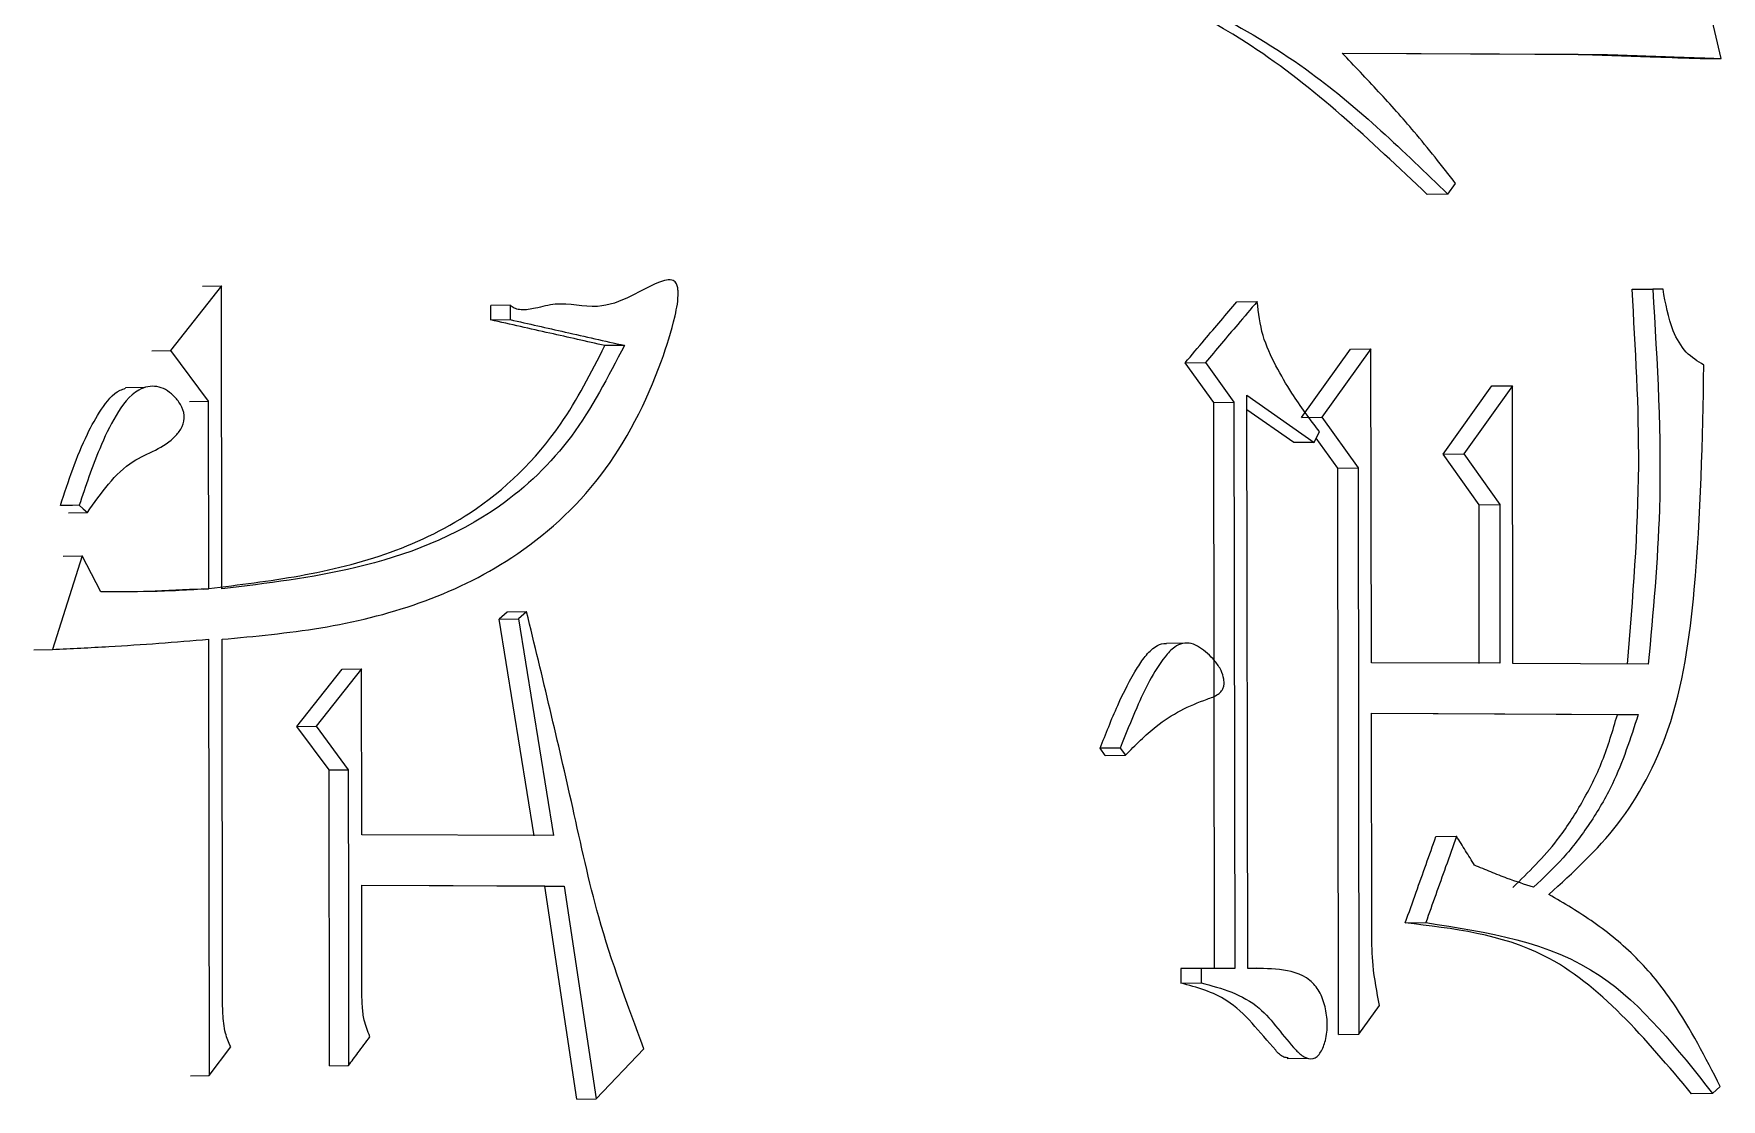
# Model space of a CAD drawing. Header units: millimetres. Extents: x 1726 to 4771, y 590 to 2743.
# Drawn here: x 3158.55 to 3163.61, y 941.33 to 944.52 of the extents above; entities that cross this region are included whole.
import ezdxf

# ---------------------------------------------------------------- set-up
doc = ezdxf.new("R2010")
doc.units = ezdxf.units.MM

msp = doc.modelspace()

# ---------------------------------------------------------------- linework, layer by layer
at = {"color": 7, "linetype": 'Continuous', "lineweight": 25}
for p, q in [((3163.6071, 944.4499), (3163.5687, 944.6123)), ((3162.4697, 944.4665), (3163.24, 944.4626)), ((3163.1778, 944.4619), (3162.4707, 944.4655)), ((3163.1778, 944.4619), (3163.24, 944.4626)), ((3163.5444, 944.4491), (3163.6071, 944.4499)), ((3162.787, 944.043), (3162.7254, 944.0423)), ((3162.787, 944.043), (3162.8102, 944.0754)), ((3159.1085, 943.7682), (3158.9556, 943.5741)), ((3159.0517, 943.7674), (3159.1085, 943.7682)), ((3159.1098, 942.8596), (3159.1085, 943.7682)), ((3163.3394, 943.7579), (3163.4018, 943.7587)), ((3163.4324, 943.7585), (3163.4018, 943.7587)), ((3159.9744, 943.7103), (3159.9164, 943.7095)), ((3159.9164, 943.6663), (3159.9164, 943.7095)), ((3159.9744, 943.7103), (3159.9744, 943.667)), ((3162.154, 943.7207), (3162.2149, 943.7214)), ((3159.9164, 943.6663), (3159.9744, 943.667)), ((3160.3169, 943.5898), (3160.2584, 943.589)), ((3158.899, 943.5733), (3158.9556, 943.5741)), ((3158.9556, 943.5741), (3159.0688, 943.4222)), ((3161.999, 943.5375), (3162.0597, 943.5383)), ((3162.0846, 943.4181), (3161.999, 943.5375)), ((3162.0597, 943.5383), (3162.1454, 943.4189)), ((3162.3482, 943.3736), (3162.4948, 943.5784)), ((3162.5561, 943.5791), (3162.4093, 943.3743)), ((3162.4948, 943.5784), (3162.5561, 943.5791)), ((3162.5575, 942.638), (3162.5561, 943.5791)), ((3158.8771, 943.463), (3158.8203, 943.4622)), ((3162.1842, 943.4403), (3162.3862, 943.2987)), ((3162.1867, 941.7204), (3162.1842, 943.4403)), ((3162.7728, 943.2633), (3162.9185, 943.468)), ((3162.9804, 943.4688), (3162.8345, 943.264)), ((3162.9185, 943.468), (3162.9804, 943.4688)), ((3162.9816, 942.6359), (3162.9804, 943.4688)), ((3159.012, 943.4214), (3159.0688, 943.4222)), ((3159.0688, 943.4222), (3159.0696, 942.8597)), ((3162.0846, 943.4181), (3162.1454, 943.4189)), ((3162.0871, 941.7209), (3162.0846, 943.4181)), ((3162.1454, 943.4189), (3162.1479, 941.7206)), ((3162.3251, 943.298), (3162.1843, 943.3968)), ((3162.3482, 943.3736), (3162.4093, 943.3743)), ((3162.4093, 943.3743), (3162.5179, 943.2223)), ((3162.3862, 943.2987), (3162.3251, 943.298)), ((3162.3862, 943.2987), (3162.4016, 943.3311)), ((3162.4567, 943.2216), (3162.3924, 943.3117)), ((3162.7728, 943.2633), (3162.8345, 943.264)), ((3162.8806, 943.1113), (3162.7728, 943.2633)), ((3162.8345, 943.264), (3162.9425, 943.112)), ((3162.4567, 943.2216), (3162.5179, 943.2223)), ((3162.4591, 941.5233), (3162.4567, 943.2216)), ((3162.5179, 943.2223), (3162.5204, 941.5241)), ((3158.6496, 943.0877), (3158.7059, 943.0884)), ((3162.8806, 943.1113), (3162.9425, 943.112)), ((3162.8813, 942.6353), (3162.8806, 943.1113)), ((3162.9425, 943.112), (3162.9432, 942.6361)), ((3158.6899, 942.9587), (3158.6013, 942.6778)), ((3158.6337, 942.9579), (3158.6899, 942.9587)), ((3158.7467, 942.8503), (3158.6899, 942.9587)), ((3158.8885, 942.8526), (3159.0128, 942.8589)), ((3159.0128, 942.8589), (3159.0696, 942.8597)), ((3159.9655, 942.7899), (3159.9416, 942.7683)), ((3160.0236, 942.7906), (3159.9655, 942.7899)), ((3160.0236, 942.7906), (3159.9997, 942.7691)), ((3159.9416, 942.7683), (3159.9997, 942.7691)), ((3160.0461, 942.1189), (3159.9416, 942.7683)), ((3159.9997, 942.7691), (3160.1042, 942.1196)), ((3158.5452, 942.677), (3158.6013, 942.6778)), ((3159.0698, 942.7083), (3159.0717, 941.3994)), ((3159.1116, 941.6156), (3159.1101, 942.7081)), ((3162.0044, 942.6967), (3161.9431, 942.696)), ((3162.9432, 942.6361), (3162.5575, 942.638)), ((3163.3882, 942.6338), (3162.9816, 942.6359)), ((3159.3347, 942.4465), (3159.4707, 942.619)), ((3159.5281, 942.6198), (3159.3919, 942.4473)), ((3159.4707, 942.619), (3159.5281, 942.6198)), ((3159.5288, 942.1222), (3159.5281, 942.6198)), ((3162.5586, 941.8267), (3162.5577, 942.4866)), ((3162.5577, 942.4866), (3163.3578, 942.4825)), ((3163.2954, 942.4818), (3162.5577, 942.4855)), ((3163.2954, 942.4818), (3163.3578, 942.4825)), ((3159.3347, 942.4465), (3159.3919, 942.4473)), ((3159.4311, 942.3163), (3159.3347, 942.4465)), ((3159.3919, 942.4473), (3159.4884, 942.3171)), ((3161.8041, 942.3821), (3161.7438, 942.3814)), ((3161.7594, 942.3597), (3161.7438, 942.3814)), ((3161.8041, 942.3821), (3161.8198, 942.3604)), ((3161.7594, 942.3597), (3161.8198, 942.3604)), ((3159.4311, 942.3163), (3159.4884, 942.3171)), ((3159.4324, 941.4293), (3159.4311, 942.3163)), ((3160.1042, 942.1196), (3159.5288, 942.1222)), ((3162.7513, 942.1168), (3162.813, 942.1175)), ((3159.529, 941.9707), (3160.1363, 941.968)), ((3159.5295, 941.6462), (3159.529, 941.9707)), ((3160.0781, 941.9673), (3159.529, 941.9697)), ((3160.0781, 941.9673), (3160.1363, 941.968)), ((3160.1744, 941.3287), (3160.0781, 941.9673)), ((3160.1363, 941.968), (3160.2327, 941.3294)), ((3162.6593, 941.8576), (3162.7208, 941.8583)), ((3162.0467, 941.7211), (3161.9861, 941.7204)), ((3161.9861, 941.7204), (3161.9861, 941.6771)), ((3162.0467, 941.7211), (3162.0468, 941.6779)), ((3162.1479, 941.7206), (3162.0467, 941.7211)), ((3162.2129, 941.7214), (3162.1867, 941.721)), ((3161.9861, 941.6771), (3162.0468, 941.6779)), ((3162.5204, 941.5241), (3162.5821, 941.6103)), ((3162.4591, 941.5233), (3162.5204, 941.5241)), ((3159.0717, 941.3994), (3159.136, 941.4857)), ((3160.2327, 941.3294), (3160.3755, 941.4802)), ((3159.4324, 941.4293), (3159.4897, 941.4301)), ((3162.3052, 941.4508), (3162.3667, 941.4515)), ((3159.0149, 941.3987), (3159.0717, 941.3994)), ((3163.581, 941.3456), (3163.6039, 941.3671)), ((3160.1744, 941.3287), (3160.2327, 941.3294)), ((3163.581, 941.3456), (3163.5183, 941.3448))]:
    msp.add_line(p, q, dxfattribs=at)
at = {"color": 7, "linetype": 'Continuous', "lineweight": 25, "flags": 128}
for points in [[(3158.6816, 943.1101), (3158.6611, 943.1099), (3158.6432, 943.1096), (3158.6254, 943.1094)], [(3158.6816, 943.1101), (3158.6937, 943.0993), (3158.7059, 943.0884)], [(3159.4884, 942.3171), (3159.4891, 941.8736), (3159.4897, 941.4301)]]:
    msp.add_lwpolyline(points, dxfattribs=at)
at = {"color": 7, "linetype": 'Continuous', "lineweight": 25}
for points, knots in [([(3162.7254, 944.0423), (3162.5549, 944.2036), (3162.2523, 944.49), (3161.8959, 944.6561), (3161.7404, 944.7286)], [0, 0, 0, 0, 0.563504, 1, 1, 1, 1]), ([(3161.8007, 944.7293), (3161.9985, 944.634), (3162.3543, 944.4625), (3162.654, 944.172), (3162.787, 944.043)], [0, 0, 0, 0, 0.556051, 1, 1, 1, 1]), ([(3162.8102, 944.0754), (3162.7692, 944.1278), (3162.6949, 944.223), (3162.5796, 944.3512), (3162.5064, 944.4281), (3162.4697, 944.4665)], [0, 0, 0, 0, 0.38007, 0.689866, 1, 1, 1, 1]), ([(3163.5444, 944.4491), (3163.4991, 944.4507), (3163.4155, 944.4536), (3163.2933, 944.4579), (3163.2163, 944.4605), (3163.1778, 944.4619)], [0, 0, 0, 0, 0.371274, 0.6856364, 1, 1, 1, 1]), ([(3163.24, 944.4626), (3163.2429, 944.4625), (3163.2486, 944.4623), (3163.2557, 944.4621), (3163.2613, 944.4619), (3163.267, 944.4617), (3163.2727, 944.4615), (3163.2784, 944.4613), (3163.2841, 944.4611), (3163.2898, 944.4609), (3163.2954, 944.4607), (3163.3011, 944.4605), (3163.3082, 944.4603), (3163.3167, 944.46), (3163.3281, 944.4596), (3163.3394, 944.4592), (3163.3508, 944.4588), (3163.3621, 944.4584), (3163.3735, 944.458), (3163.3848, 944.4576), (3163.3962, 944.4572), (3163.4075, 944.4568), (3163.4189, 944.4564), (3163.4302, 944.456), (3163.4416, 944.4556), (3163.4529, 944.4552), (3163.4614, 944.4549), (3163.4699, 944.4546), (3163.4784, 944.4544), (3163.4869, 944.4541), (3163.4954, 944.4538), (3163.5025, 944.4535), (3163.5081, 944.4533), (3163.5138, 944.4531), (3163.5195, 944.4529), (3163.5251, 944.4527), (3163.5308, 944.4525), (3163.5364, 944.4523), (3163.5421, 944.4521), (3163.5478, 944.4519), (3163.5534, 944.4517), (3163.5591, 944.4516), (3163.5648, 944.4514), (3163.5704, 944.4512), (3163.5761, 944.451), (3163.5817, 944.4508), (3163.5874, 944.4506), (3163.593, 944.4504), (3163.5991, 944.4502), (3163.6038, 944.45), (3163.6071, 944.4499)], [0, 0, 0, 0, 0.0231745, 0.0463489, 0.0579362, 0.0695234, 0.0926979, 0.1042851, 0.1158723, 0.1390468, 0.150634, 0.1622212, 0.1853957, 0.2085702, 0.2317446, 0.2780936, 0.301268, 0.3244425, 0.3707914, 0.3939659, 0.4171403, 0.4634893, 0.4866637, 0.5098382, 0.5561871, 0.5793616, 0.602536, 0.6257105, 0.648885, 0.6720594, 0.6952339, 0.7184084, 0.7299956, 0.7415828, 0.7647573, 0.7763445, 0.7879317, 0.8111062, 0.8226934, 0.8342807, 0.8574551, 0.8690424, 0.8806296, 0.9038041, 0.9153913, 0.9269785, 0.950153, 0.9617402, 0.9733275, 1, 1, 1, 1]), ([(3159.1101, 942.7081), (3159.2089, 942.7173), (3159.5075, 942.7451), (3159.9142, 942.8728), (3160.2613, 943.1817), (3160.4042, 943.4602), (3160.4649, 943.6539), (3160.4797, 943.7298), (3160.4771, 943.7623), (3160.4741, 943.773), (3160.4691, 943.7806), (3160.4626, 943.7851), (3160.4496, 943.7876), (3160.4049, 943.7764), (3160.3375, 943.7335), (3160.229, 943.6935), (3160.1311, 943.7231), (3160.0559, 943.7013), (3160.0156, 943.6945), (3159.9908, 943.6985), (3159.9799, 943.7046), (3159.9754, 943.7092), (3159.9744, 943.7103)], [0, 0, 0, 0, 0.12969, 0.391826, 0.53917, 0.686254, 0.737833, 0.763743, 0.768247, 0.772786, 0.775634, 0.778494, 0.782467, 0.792759, 0.837973, 0.883317, 0.939016, 0.96559, 0.984609, 0.99227, 0.998264, 1, 1, 1, 1]), ([(3163.3257, 942.6331), (3163.3419, 942.8313), (3163.3724, 943.2057), (3163.35, 943.5813), (3163.3394, 943.7579)], [0, 0, 0, 0, 0.529593, 1, 1, 1, 1]), ([(3163.4018, 943.7587), (3163.4149, 943.5381), (3163.4372, 943.162), (3163.4025, 942.7883), (3163.3882, 942.6338)], [0, 0, 0, 0, 0.586461, 1, 1, 1, 1]), ([(3163.555, 943.5307), (3163.5364, 943.542), (3163.4985, 943.5649), (3163.4521, 943.6461), (3163.44, 943.7156), (3163.4324, 943.7585)], [0, 0, 0, 0, 0.268929, 0.548046, 1, 1, 1, 1]), ([(3161.999, 943.5375), (3162.0185, 943.5605), (3162.054, 943.6025), (3162.1057, 943.6636), (3162.1379, 943.7016), (3162.154, 943.7207)], [0, 0, 0, 0, 0.376207, 0.688103, 1, 1, 1, 1]), ([(3162.2149, 943.7214), (3162.1955, 943.6985), (3162.1599, 943.6565), (3162.1082, 943.5954), (3162.0758, 943.5573), (3162.0597, 943.5383)], [0, 0, 0, 0, 0.375947, 0.687973, 1, 1, 1, 1]), ([(3162.4016, 943.3311), (3162.3733, 943.3688), (3162.3263, 943.4311), (3162.2702, 943.528), (3162.2275, 943.6178), (3162.2191, 943.6867), (3162.2149, 943.7214)], [0, 0, 0, 0, 0.334836, 0.553745, 0.775373, 1, 1, 1, 1]), ([(3160.2584, 943.589), (3160.2035, 943.6014), (3160.1192, 943.6205), (3160.0051, 943.6463), (3159.946, 943.6596), (3159.9164, 943.6663)], [0, 0, 0, 0, 0.482237, 0.741118, 1, 1, 1, 1]), ([(3159.9744, 943.667), (3160.0295, 943.6546), (3160.1142, 943.6355), (3160.2283, 943.6098), (3160.2873, 943.5964), (3160.3169, 943.5898)], [0, 0, 0, 0, 0.481628, 0.740814, 1, 1, 1, 1]), ([(3159.053, 942.8588), (3159.144, 942.8695), (3159.4188, 942.9017), (3159.8085, 943.0138), (3160.114, 943.306), (3160.217, 943.5078), (3160.2584, 943.589)], [0, 0, 0, 0, 0.1940254, 0.5857538, 0.8333263, 1, 1, 1, 1]), ([(3160.3169, 943.5898), (3160.268, 943.495), (3160.1696, 943.3044), (3159.8998, 943.0484), (3159.5309, 942.9102), (3159.2442, 942.8757), (3159.1098, 942.8596)], [0, 0, 0, 0, 0.1943345, 0.3907033, 0.7143438, 1, 1, 1, 1]), ([(3163.0902, 941.9431), (3163.1624, 942.0087), (3163.3076, 942.1405), (3163.4769, 942.4539), (3163.5441, 942.9377), (3163.5508, 943.3062), (3163.555, 943.5307)], [0, 0, 0, 0, 0.189312, 0.380663, 0.622562, 1, 1, 1, 1]), ([(3158.6253, 943.1094), (3158.6493, 943.183), (3158.6826, 943.2849), (3158.746, 943.398), (3158.7858, 943.4499), (3158.8149, 943.4593), (3158.8205, 943.4611)], [0, 0, 0, 0, 0.540585, 0.749114, 0.952066, 1, 1, 1, 1]), ([(3158.7059, 943.0884), (3158.7473, 943.1473), (3158.8204, 943.2513), (3158.946, 943.2834), (3158.9918, 943.3444), (3158.9998, 943.3804), (3158.9864, 943.4141), (3158.9655, 943.4391), (3158.9412, 943.4582), (3158.9144, 943.4677), (3158.8867, 943.4672), (3158.839, 943.449), (3158.7883, 943.38), (3158.7322, 943.2611), (3158.7008, 943.1675), (3158.6816, 943.1101)], [0, 0, 0, 0, 0.207899, 0.367255, 0.399925, 0.431308, 0.463075, 0.497006, 0.528572, 0.558381, 0.588718, 0.619577, 0.72297, 0.829976, 1, 1, 1, 1]), ([(3159.0696, 942.8597), (3159.0402, 942.8578), (3158.9813, 942.854), (3158.8737, 942.8505), (3158.7954, 942.8504), (3158.7467, 942.8503)], [0, 0, 0, 0, 0.2739612, 0.5479407, 1, 1, 1, 1]), ([(3160.3755, 941.4802), (3160.3269, 941.6103), (3160.2394, 941.8444), (3160.1445, 942.291), (3160.0708, 942.5955), (3160.0236, 942.7906)], [0, 0, 0, 0, 0.310143, 0.557762, 1, 1, 1, 1]), ([(3158.6013, 942.6778), (3158.6577, 942.6805), (3158.7642, 942.6856), (3158.9204, 942.696), (3159.02, 942.7042), (3159.0698, 942.7083)], [0, 0, 0, 0, 0.360432, 0.680193, 1, 1, 1, 1]), ([(3161.7438, 942.3814), (3161.7608, 942.4246), (3161.7939, 942.5087), (3161.8411, 942.6021), (3161.8818, 942.6626), (3161.9104, 942.6885), (3161.9333, 942.6974), (3161.9426, 942.6956), (3161.9434, 942.6955)], [0, 0, 0, 0, 0.347297, 0.675439, 0.794726, 0.91544, 0.992997, 1, 1, 1, 1]), ([(3161.8198, 942.3604), (3161.8498, 942.3909), (3161.9228, 942.4653), (3162.0221, 942.5154), (3162.092, 942.5378), (3162.1078, 942.5516), (3162.1138, 942.562), (3162.1163, 942.5745), (3162.1149, 942.5928), (3162.1066, 942.6181), (3162.0825, 942.6525), (3162.0515, 942.6795), (3162.0176, 942.6977), (3161.9912, 942.697), (3161.9631, 942.6845), (3161.9099, 942.6249), (3161.8586, 942.5185), (3161.8203, 942.4226), (3161.8041, 942.3821)], [0, 0, 0, 0, 0.1375244, 0.3354473, 0.378025, 0.3932997, 0.4036024, 0.4139367, 0.4291013, 0.4551326, 0.490172, 0.5575547, 0.5885238, 0.6196728, 0.649408, 0.6936142, 0.8709566, 1, 1, 1, 1]), ([(3162.9821, 941.9642), (3163.0284, 942.0091), (3163.1051, 942.0836), (3163.1906, 942.2171), (3163.2542, 942.3416), (3163.2816, 942.4348), (3163.2954, 942.4818)], [0, 0, 0, 0, 0.332937, 0.552321, 0.774679, 1, 1, 1, 1]), ([(3163.3578, 942.4825), (3163.3347, 942.4111), (3163.297, 942.2942), (3163.2142, 942.1547), (3163.1352, 942.05), (3163.0743, 941.9932), (3163.0441, 941.9649)], [0, 0, 0, 0, 0.34637, 0.567178, 0.784978, 1, 1, 1, 1]), ([(3162.6593, 941.8576), (3162.6701, 941.8882), (3162.6909, 941.9467), (3162.7216, 942.0331), (3162.7414, 942.0889), (3162.7513, 942.1168)], [0, 0, 0, 0, 0.354462, 0.677231, 1, 1, 1, 1]), ([(3162.813, 942.1175), (3162.8021, 942.0869), (3162.7813, 942.0284), (3162.7506, 941.942), (3162.7307, 941.8863), (3162.7208, 941.8584)], [0, 0, 0, 0, 0.354383, 0.677192, 1, 1, 1, 1]), ([(3162.8671, 942.0307), (3162.858, 942.0452), (3162.84, 942.0741), (3162.822, 942.1031), (3162.813, 942.1175)], [0, 0, 0, 0, 0.4999983, 1, 1, 1, 1]), ([(3163.0441, 941.9649), (3163.0176, 941.9731), (3162.9745, 941.9865), (3162.9159, 942.0102), (3162.8833, 942.0239), (3162.8671, 942.0307)], [0, 0, 0, 0, 0.443144, 0.721519, 1, 1, 1, 1]), ([(3163.6039, 941.3671), (3163.5597, 941.4537), (3163.4876, 941.5952), (3163.355, 941.7573), (3163.2268, 941.8622), (3163.1356, 941.9162), (3163.0902, 941.9431)], [0, 0, 0, 0, 0.347372, 0.56793, 0.785018, 1, 1, 1, 1]), ([(3162.5821, 941.6103), (3162.5744, 941.6501), (3162.5605, 941.7213), (3162.5592, 941.7945), (3162.5586, 941.8267)], [0, 0, 0, 0, 0.558835, 1, 1, 1, 1]), ([(3163.5183, 941.3448), (3163.38, 941.5099), (3163.1353, 941.8017), (3162.8034, 941.8407), (3162.6593, 941.8576)], [0, 0, 0, 0, 0.565517, 1, 1, 1, 1]), ([(3162.7208, 941.8583), (3162.9053, 941.8303), (3163.2395, 941.7796), (3163.4753, 941.4799), (3163.581, 941.3456)], [0, 0, 0, 0, 0.551895, 1, 1, 1, 1]), ([(3162.0468, 941.6779), (3162.109, 941.6611), (3162.2214, 941.6308), (3162.2994, 941.5058), (3162.3542, 941.4541), (3162.3787, 941.447), (3162.3959, 941.4566), (3162.4096, 941.4748), (3162.4224, 941.5078), (3162.4272, 941.5555), (3162.4204, 941.6064), (3162.4037, 941.6532), (3162.3594, 941.7036), (3162.2809, 941.7214), (3162.2181, 941.7208), (3162.1867, 941.7204)], [0, 0, 0, 0, 0.230342, 0.416704, 0.453392, 0.487581, 0.504129, 0.522219, 0.561724, 0.611998, 0.663323, 0.713955, 0.762021, 0.881086, 1, 1, 1, 1]), ([(3162.3084, 941.4525), (3162.3038, 941.453), (3162.2894, 941.4547), (3162.2287, 941.5206), (3162.1453, 941.6342), (3162.0344, 941.6641), (3161.9861, 941.6771)], [0, 0, 0, 0, 0.036377, 0.114476, 0.614892, 1, 1, 1, 1]), ([(3159.136, 941.4857), (3159.1302, 941.4991), (3159.1205, 941.5215), (3159.1148, 941.556), (3159.1122, 941.5857), (3159.1118, 941.6056), (3159.1116, 941.6156)], [0, 0, 0, 0, 0.335689, 0.556704, 0.778126, 1, 1, 1, 1]), ([(3159.5537, 941.5163), (3159.5471, 941.5325), (3159.5355, 941.5608), (3159.5304, 941.6058), (3159.5298, 941.6327), (3159.5295, 941.6462)], [0, 0, 0, 0, 0.400023, 0.697528, 1, 1, 1, 1]), ([(3159.4897, 941.4301), (3159.4989, 941.4425), (3159.5142, 941.4631), (3159.5356, 941.4919), (3159.5477, 941.5082), (3159.5537, 941.5163)], [0, 0, 0, 0, 0.432631, 0.7163155, 1, 1, 1, 1])]:
    msp.add_open_spline(points, degree=3, knots=knots, dxfattribs=at)

doc.saveas('drawing.dxf')
